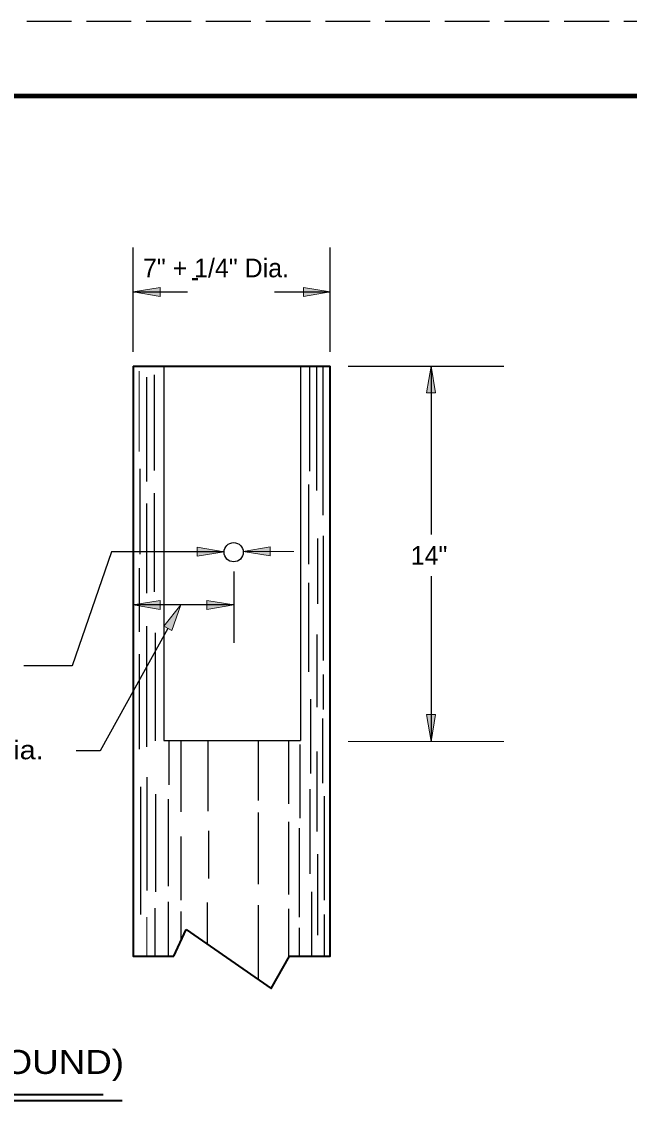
# Model space of a CAD drawing. Extents: x 34.8 to 70.2, y 60.2 to 82.2.
# Drawn here: x 55.3 to 59.37, y 74.96 to 82.18 of the extents above; entities that cross this region are included whole.
import ezdxf

# ---------------------------------------------------------------- set-up
doc = ezdxf.new("R2010")
doc.units = 0
doc.header["$LTSCALE"] = 0.05
doc.linetypes.add('LONG_DASHED', pattern=[7.5, 6, -1.5])
doc.layers.add('1', color=7, linetype='Continuous', lineweight=25)
doc.layers.add('2', color=7, linetype='Continuous', lineweight=25)

msp = doc.modelspace()

# ---------------------------------------------------------------- hatches: boundary and pattern name
at = {"layer": '2'}
for points in [[(56.22467, 80.33692), (56.22467, 80.39692), (56.04467, 80.36692), (56.04467, 80.36692)], [(56.22467, 80.33692), (56.22467, 80.39692), (56.04467, 80.36692), (56.04467, 80.36692)], [(57.18467, 80.39692), (57.18467, 80.33692), (57.36467, 80.36692), (57.36467, 80.36692)], [(57.18467, 80.39692), (57.18467, 80.33692), (57.36467, 80.36692), (57.36467, 80.36692)], [(58.01042, 79.69092), (58.07042, 79.69092), (58.04042, 79.87092), (58.04042, 79.87092)], [(58.01042, 79.69092), (58.07042, 79.69092), (58.04042, 79.87092), (58.04042, 79.87092)], [(56.47317, 78.6585), (56.47317, 78.5985), (56.65317, 78.6285), (56.65317, 78.6285)], [(56.47317, 78.6585), (56.47317, 78.5985), (56.65317, 78.6285), (56.65317, 78.6285)], [(56.96175, 78.601), (56.96175, 78.661), (56.78175, 78.631), (56.78175, 78.631)], [(56.96175, 78.601), (56.96175, 78.661), (56.78175, 78.631), (56.78175, 78.631)], [(56.22467, 78.24283), (56.22467, 78.30283), (56.04467, 78.27283), (56.04467, 78.27283)], [(56.22467, 78.24283), (56.22467, 78.30283), (56.04467, 78.27283), (56.04467, 78.27283)], [(56.25017, 78.12992), (56.30267, 78.10083), (56.36367, 78.27283), (56.36367, 78.27283)], [(56.25017, 78.12992), (56.30267, 78.10083), (56.36367, 78.27283), (56.36367, 78.27283)], [(56.53875, 78.30283), (56.53875, 78.24283), (56.71875, 78.27283), (56.71875, 78.27283)], [(56.53875, 78.30283), (56.53875, 78.24283), (56.71875, 78.27283), (56.71875, 78.27283)], [(58.07042, 77.53892), (58.01042, 77.53892), (58.04042, 77.35892), (58.04042, 77.35892)], [(58.07042, 77.53892), (58.01042, 77.53892), (58.04042, 77.35892), (58.04042, 77.35892)]]:
    msp.add_hatch(color=256, dxfattribs=at).paths.add_polyline_path(points)

# ---------------------------------------------------------------- linework, layer by layer
at = {"layer": '1', "linetype": 'LONG_DASHED'}
msp.add_line((70.03208, 82.17667), (34.83208, 82.17667), dxfattribs=at)
at = {"layer": '1', "lineweight": 158}
msp.add_line((69.94875, 81.67667), (37.44875, 81.67667), dxfattribs=at)
at = {"layer": '1', "lineweight": 40}
msp.add_line((56.04467, 79.87092), (57.36467, 79.87092), dxfattribs=at)
at = {"layer": '1', "lineweight": 13}
for p, q in [((56.04467, 79.87092), (57.36467, 79.87092)), ((56.24967, 79.87092), (56.24967, 77.36483)), ((57.27292, 79.87092), (57.27292, 79.03792)), ((56.08408, 79.83708), (56.08408, 79.29858)), ((56.08408, 79.83708), (56.08408, 79.29858)), ((56.133, 78.95192), (56.133, 78.35225)), ((57.31775, 78.73508), (57.31775, 77.9)), ((56.08542, 78.519), (56.08542, 78.09358)), ((56.08542, 77.943), (56.08542, 77.30675)), ((57.31775, 77.80633), (57.31775, 77.572)), ((57.232, 77.642), (57.232, 77.14425)), ((56.54433, 77.36483), (56.54433, 76.893)), ((56.094, 77.05417), (56.094, 76.201)), ((56.1935, 77.00675), (56.1935, 76.35267)), ((57.32308, 76.99325), (57.32308, 76.29608)), ((56.88092, 76.88358), (56.88092, 76.40483)), ((57.08475, 76.82192), (57.08475, 76.33375)), ((57.28108, 76.06217), (57.28108, 76.60525)), ((56.13667, 76.18208), (56.13667, 75.92233)), ((56.13667, 76.18208), (56.13667, 75.92233))]:
    msp.add_line(p, q, dxfattribs=at)
at = {"layer": '1'}
for p, q in [((57.1655, 79.87092), (57.1655, 77.36483)), ((57.1655, 79.87092), (57.1655, 77.36483)), ((57.22492, 79.87092), (57.22492, 79.16808)), ((57.22492, 79.87092), (57.22492, 79.16808)), ((57.27292, 79.87092), (57.27292, 79.03792)), ((57.314, 79.87092), (57.314, 78.87342)), ((57.314, 79.87092), (57.314, 78.87342)), ((56.133, 79.79625), (56.133, 79.09875)), ((56.133, 79.79625), (56.133, 79.09875)), ((56.18608, 79.81258), (56.18608, 79.17217)), ((56.18608, 79.81258), (56.18608, 79.17217)), ((56.08817, 79.18442), (56.08817, 78.61333)), ((56.08817, 79.18442), (56.08817, 78.61333)), ((57.21808, 79.079), (57.21808, 78.5445)), ((57.21808, 79.079), (57.21808, 78.5445)), ((56.18608, 79.02125), (56.18608, 78.36042)), ((56.18608, 79.02125), (56.18608, 78.36042)), ((56.133, 78.95192), (56.133, 78.35225)), ((57.27942, 78.71808), (57.27942, 78.27925)), ((57.27942, 78.71808), (57.27942, 78.27925)), ((57.31775, 78.73508), (57.31775, 77.9)), ((56.08542, 78.519), (56.08542, 78.09358)), ((57.21808, 78.42108), (57.21808, 77.82492)), ((57.21808, 78.42108), (57.21808, 77.82492)), ((56.13433, 78.13117), (56.13433, 77.32175)), ((56.13433, 78.13117), (56.13433, 77.32175)), ((56.19083, 78.086), (56.19083, 77.36317)), ((56.19083, 78.086), (56.19083, 77.36317)), ((57.27517, 78.07475), (57.27517, 77.589)), ((57.27517, 78.07475), (57.27517, 77.589)), ((56.08542, 77.943), (56.08542, 77.30675)), ((57.31775, 77.80633), (57.31775, 77.572)), ((57.232, 77.642), (57.232, 77.14425)), ((57.3125, 77.51342), (57.3125, 77.07975)), ((57.3125, 77.51342), (57.3125, 77.07975)), ((56.24967, 77.36483), (57.1655, 77.36483)), ((56.28358, 77.36483), (56.28358, 77.06842)), ((56.28358, 77.36483), (56.28358, 77.06842)), ((56.36417, 77.36483), (56.36417, 76.88833)), ((56.36417, 77.36483), (56.36417, 76.88833)), ((56.54433, 77.36483), (56.54433, 76.893)), ((56.88092, 77.36483), (56.88092, 76.96417)), ((56.88092, 77.36483), (56.88092, 76.96417)), ((57.08475, 77.36483), (57.08475, 76.94042)), ((57.08475, 77.36483), (57.08475, 76.94042)), ((57.16058, 77.33858), (57.16058, 76.84567)), ((57.16058, 77.33858), (57.16058, 76.84567)), ((57.27758, 76.75608), (57.27758, 77.29125)), ((57.27758, 76.75608), (57.27758, 77.29125)), ((56.13667, 77.12058), (56.13667, 76.36217)), ((56.13667, 77.12058), (56.13667, 76.36217)), ((56.094, 77.05417), (56.094, 76.201)), ((56.1935, 77.00675), (56.1935, 76.35267)), ((56.27883, 76.97358), (56.27883, 76.39058)), ((56.27883, 76.97358), (56.27883, 76.39058)), ((57.22825, 77.03875), (57.22825, 76.47342)), ((57.22825, 77.03875), (57.22825, 76.47342)), ((57.32308, 76.99325), (57.32308, 76.29608)), ((56.88092, 76.88358), (56.88092, 76.40483)), ((56.54908, 76.76033), (56.54908, 76.44275)), ((56.54908, 76.76033), (56.54908, 76.44275)), ((57.08475, 76.82192), (57.08475, 76.33375)), ((57.15583, 76.77925), (57.15583, 76.18208)), ((57.15583, 76.77925), (57.15583, 76.18208)), ((56.36417, 76.72242), (56.36417, 76.29583)), ((56.36417, 76.72242), (56.36417, 76.29583)), ((57.28108, 76.06217), (57.28108, 76.60525)), ((57.23883, 76.35283), (57.23883, 75.92233)), ((57.23883, 76.35283), (57.23883, 75.92233)), ((56.27883, 76.28633), (56.27883, 75.92233)), ((56.27883, 76.28633), (56.27883, 75.92233)), ((56.53958, 76.28158), (56.53958, 76.00183)), ((56.53958, 76.28158), (56.53958, 76.00183)), ((56.88092, 76.26267), (56.88092, 75.76617)), ((56.88092, 76.26267), (56.88092, 75.76617)), ((56.18883, 76.24367), (56.18883, 75.92233)), ((56.18883, 76.24367), (56.18883, 75.92233)), ((56.36417, 76.22), (56.36417, 76.02492)), ((56.36417, 76.22), (56.36417, 76.02492)), ((57.08475, 76.23892), (57.08475, 75.9085)), ((57.08475, 76.23892), (57.08475, 75.9085)), ((57.32308, 76.20183), (57.32308, 75.92233)), ((57.32308, 76.20183), (57.32308, 75.92233)), ((57.15583, 76.11092), (57.15583, 75.92233)), ((57.15583, 76.11092), (57.15583, 75.92233))]:
    msp.add_line(p, q, dxfattribs=at)
at = {"layer": '1', "lineweight": 35}
msp.add_line((56.31683, 75.92233), (56.3985, 76.09925), dxfattribs=at)
at = {"layer": '1', "lineweight": 40}
for points in [[(56.04467, 79.87092), (56.04467, 75.92233), (56.31683, 75.92233)], [(56.3985, 76.09925), (56.97, 75.70458), (57.0925, 75.92233), (57.36467, 75.92233), (57.36467, 79.87092)]]:
    msp.add_lwpolyline(points, dxfattribs=at)
at = {"layer": '1', "lineweight": 13}
msp.add_lwpolyline([(56.04467, 79.87092), (56.04467, 75.92233), (56.31683, 75.92233), (56.3985, 76.09925), (56.97, 75.70458), (57.0925, 75.92233), (57.36467, 75.92233), (57.36467, 79.87092)], dxfattribs=at)
at = {"layer": '1'}
msp.add_lwpolyline([(56.24967, 79.87092), (56.24967, 77.36483), (57.1655, 77.36483)], dxfattribs=at)
msp.add_circle((56.71758, 78.62525), 0.06444, dxfattribs=at)
msp.add_circle((56.71758, 78.62525), 0.06444, dxfattribs=at)
at = {"layer": '2'}
for p, q in [((56.04467, 79.96575), (56.04467, 80.66358)), ((56.04467, 79.96575), (56.04467, 80.66358)), ((57.36467, 79.96575), (57.36467, 80.66358)), ((57.36467, 79.96575), (57.36467, 80.66358)), ((56.04467, 80.36692), (56.40908, 80.36692)), ((56.04467, 80.36692), (56.40908, 80.36692)), ((56.99233, 80.36692), (57.36467, 80.36692)), ((56.99233, 80.36692), (57.36467, 80.36692)), ((57.48533, 79.87092), (58.527, 79.87092)), ((57.48533, 79.87092), (58.527, 79.87092)), ((58.04042, 79.87092), (58.04042, 78.744)), ((58.04042, 79.87092), (58.04042, 78.744)), ((56.65317, 78.6285), (55.9005, 78.6285)), ((56.71883, 78.49567), (56.71883, 78.01933)), ((56.71883, 78.49567), (56.71883, 78.01933)), ((58.04042, 78.465), (58.04042, 77.35892)), ((58.04042, 78.465), (58.04042, 77.35892)), ((56.71883, 78.27283), (56.04467, 78.27283))]:
    msp.add_line(p, q, dxfattribs=at)
at = {"layer": '2', "lineweight": 13}
for p, q in [((56.78175, 78.631), (57.12175, 78.631)), ((56.78175, 78.631), (57.12175, 78.631)), ((56.65317, 78.6285), (55.9005, 78.6285)), ((56.71883, 78.27283), (56.04467, 78.27283)), ((57.48533, 77.35892), (58.527, 77.35892)), ((57.48533, 77.35892), (58.527, 77.35892))]:
    msp.add_line(p, q, dxfattribs=at)
at = {"layer": '2', "lineweight": 35}
for p, q in [((51.68125, 74.95642), (55.97142, 74.95642)), ((51.80975, 74.996), (55.84292, 74.996))]:
    msp.add_line(p, q, dxfattribs=at)
at = {"layer": '2', "lineweight": 13}
for points in [[(56.22467, 80.33692), (56.22467, 80.39692), (56.04467, 80.36692), (56.04467, 80.36692)], [(56.22467, 80.33692), (56.22467, 80.39692), (56.04467, 80.36692), (56.04467, 80.36692)], [(57.18467, 80.39692), (57.18467, 80.33692), (57.36467, 80.36692), (57.36467, 80.36692)], [(57.18467, 80.39692), (57.18467, 80.33692), (57.36467, 80.36692), (57.36467, 80.36692)], [(58.01042, 79.69092), (58.07042, 79.69092), (58.04042, 79.87092), (58.04042, 79.87092)], [(58.01042, 79.69092), (58.07042, 79.69092), (58.04042, 79.87092), (58.04042, 79.87092)], [(56.47317, 78.6585), (56.47317, 78.5985), (56.65317, 78.6285), (56.65317, 78.6285)], [(56.47317, 78.6585), (56.47317, 78.5985), (56.65317, 78.6285), (56.65317, 78.6285)], [(56.96175, 78.601), (56.96175, 78.661), (56.78175, 78.631), (56.78175, 78.631)], [(56.96175, 78.601), (56.96175, 78.661), (56.78175, 78.631), (56.78175, 78.631)], [(56.22467, 78.24283), (56.22467, 78.30283), (56.04467, 78.27283), (56.04467, 78.27283)], [(56.22467, 78.24283), (56.22467, 78.30283), (56.04467, 78.27283), (56.04467, 78.27283)], [(56.25017, 78.12992), (56.30267, 78.10083), (56.36367, 78.27283), (56.36367, 78.27283)], [(56.25017, 78.12992), (56.30267, 78.10083), (56.36367, 78.27283), (56.36367, 78.27283)], [(56.53875, 78.30283), (56.53875, 78.24283), (56.71875, 78.27283), (56.71875, 78.27283)], [(56.53875, 78.30283), (56.53875, 78.24283), (56.71875, 78.27283), (56.71875, 78.27283)], [(58.07042, 77.53892), (58.01042, 77.53892), (58.04042, 77.35892), (58.04042, 77.35892)], [(58.07042, 77.53892), (58.01042, 77.53892), (58.04042, 77.35892), (58.04042, 77.35892)]]:
    msp.add_lwpolyline(points, close=True, dxfattribs=at)
at = {"layer": '2'}
for points in [[(55.9005, 78.6285), (55.63642, 77.86433), (55.31283, 77.86433)], [(56.27642, 78.11542), (55.82242, 77.29592), (55.6625, 77.29592)]]:
    msp.add_lwpolyline(points, dxfattribs=at)
at = {"layer": '2', "lineweight": 13}
for points in [[(55.9005, 78.6285), (55.63642, 77.86433), (55.31283, 77.86433)], [(56.27642, 78.11542), (55.82242, 77.29592), (55.6625, 77.29592)]]:
    msp.add_lwpolyline(points, dxfattribs=at)

# ---------------------------------------------------------------- texts
at = {"layer": '2'}
for s, p in [('7" + 1/4" Dia.', (56.11025, 80.46533)), ('-', (56.43033, 80.40458)), ('14"', (57.90383, 78.54133)), ('14"', (57.90383, 78.54133))]:
    msp.add_text(s, height=0.125, dxfattribs=at).set_placement(p)
at = {"layer": '2', "width": 1.15}
for s, height, p in [('1/2 Post Dia.', 0.125, (54.34425, 77.23967)), ('1/2 Post Dia.', 0.125, (54.34425, 77.23967)), ('WOOD GUARDRAIL POST (ROUND)', 0.16, (51.81383, 75.13383)), ('WOOD GUARDRAIL POST (ROUND)', 0.16, (51.81383, 75.13383))]:
    msp.add_text(s, height=height, dxfattribs=at).set_placement(p)

doc.saveas('drawing.dxf')
